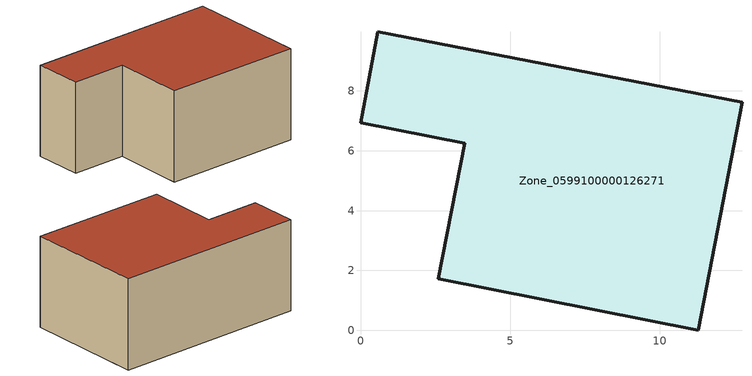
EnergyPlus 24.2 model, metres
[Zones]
Zone_0599100000126271
 floor ground (C_G): 12.76,7.62 11.29,0 2.6,1.72 3.49,6.26 0,6.94 0.57,9.98 z0
 wall outside (C_F): 11.29,0 12.76,7.62 0.57,9.98 0,6.94 3.49,6.26 2.6,1.72 11.29,0 z0:5.81
 roof outside (C_R): 2.6,1.72 11.29,0 12.76,7.62 0.57,9.98 0,6.94 3.49,6.26 z5.81
[BUILDING]
Pand.0599100000126271: North Axis=0; Terrain=City; Loads Convergence Tolerance Value=0.04; Temperature Convergence Tolerance Value=0.4; Solar Distribution=FullExterior; Maximum Number of Warmup Days=25; Minimum Number of Warmup Days=1
[Site:Location]
Rotterdam.The.Hague.AP_ZH_NLD Design_Conditions: Latitude=51.96; Longitude=4.45; Time Zone=1; Elevation=-4.5
[SITE:GROUNDTEMPERATURE:BUILDINGSURFACE]
18, 18, 18, 18, 18, 18, 18, 18, 18, 18, 18, 18
[MATERIAL] Thermal Absorptance=0.9; Solar Absorptance=0.7; Visible Absorptance=0.7
Name | Roughness | Thickness | Conductivity | Density | Specific Heat
G.TI.1946-1964 | MediumSmooth | 0.15 | 1 | 540 | 1210
F.TI.1946-1964 | Rough | 0.3 | 0.857143 | 1920 | 840
R.TI.1946-1964 | MediumRough | 0.2 | 0.277778 | 1500 | 1000
[CONSTRUCTION]
C_G: G.TI.1946-1964
C_F: F.TI.1946-1964
C_R: R.TI.1946-1964
[ZONE]
Zone_0599100000126271: Type=1; Multiplier=1; Ceiling Height=Autocalculate; Volume=Autocalculate; Floor Area=autocalculate; Part of Total Floor Area=Yes
[ZONEINFILTRATION:DESIGNFLOWRATE]
Infil_Zone_0599100000126271: Zone or ZoneList or Space or SpaceList=Zone_0599100000126271; Schedule=AlwaysOn; Design Flow Rate Calculation Method=Flow/Area; Flow Rate per Floor Area=0.003; Constant Term Coefficient=1; Temperature Term Coefficient=0; Velocity Term Coefficient=0; Velocity Squared Term Coefficient=0
[HVACTEMPLATE:ZONE:IDEALLOADSAIRSYSTEM]
Zone_0599100000126271: Maximum Heating Supply Air Temperature=50; Minimum Cooling Supply Air Temperature=13; Maximum Heating Supply Air Humidity Ratio=0.0156; Minimum Cooling Supply Air Humidity Ratio=0.0077; Heating Limit=NoLimit; Cooling Limit=NoLimit; Dehumidification Control Type=ConstantSensibleHeatRatio; Cooling Sensible Heat Ratio=0.7; Dehumidification Setpoint=60; Humidification Control Type=None; Humidification Setpoint=30; Outdoor Air Method=None; Outdoor Air Flow Rate per Person=0.00944; Outdoor Air Flow Rate per Zone Floor Area=0; Outdoor Air Flow Rate per Zone=0; Demand Controlled Ventilation Type=None; Outdoor Air Economizer Type=NoEconomizer; Heat Recovery Type=None; Sensible Heat Recovery Effectiveness=0.7; Latent Heat Recovery Effectiveness=0.65
[ZONECONTROL:THERMOSTAT]
ThermostatControl_Zone_0599100000126271: Zone or ZoneList=Zone_0599100000126271; Control Type Schedule=DualSetpointControlType; Control 1=Thermostat_Zone_0599100000126271; Temperature Difference Between Cutout And Setpoint=0
[THERMOSTATSETPOINT:DUALSETPOINT]
Thermostat_Zone_0599100000126271: Heating Setpoint Temperature Schedule=HeatingSetpoint_Zone_0599100000126271; Cooling Setpoint Temperature Schedule=CoolingSetpoint_Zone_0599100000126271
[SCHEDULE:COMPACT]
HeatingSetpoint_Zone_0599100000126271: Through: 12/31, For: AllDays, Until: 24:00, 21
CoolingSetpoint_Zone_0599100000126271: Through: 12/31, For: AllDays, Until: 24:00, 24
DualSetpointControlType: Through: 12/31, For: AllDays, Until: 24:00, 4
AlwaysOn: Through: 12/31, For: AllDays, Until: 24:00, 1
